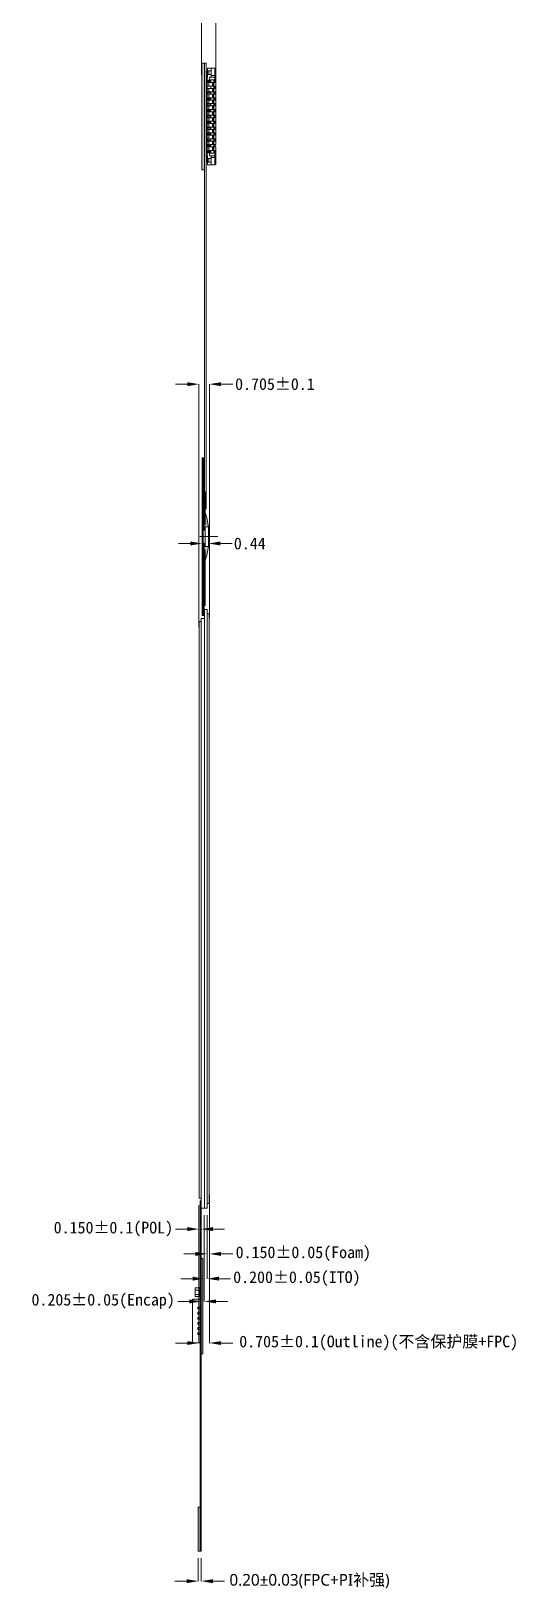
# Model space of a CAD drawing. Header units: millimetres. Extents: x -19 to 3409, y 490 to 920.
# Drawn here: x 2501.1 to 2534.2, y 721.3 to 827.8 of the extents above; entities that cross this region are included whole.
import ezdxf
from ezdxf.lldxf.tags import DXFTag

# ---------------------------------------------------------------- set-up
doc = ezdxf.new("R2010")
doc.units = ezdxf.units.MM
doc.layers.get('0').update_dxf_attribs({"lineweight": 5})
doc.layers.get('Defpoints').update_dxf_attribs({"lineweight": 5})
for name, color, linetype, lineweight in [('COF', 4, 'Continuous', 5), ('COF-IC', 2, 'Continuous', 5), ('Component', 1, 'Continuous', 5), ('DIM', 3, 'Continuous', 5), ('Encap', 210, 'Continuous', 5), ('ITO', 2, 'Continuous', 5), ('MFPC', 50, 'Continuous', 5), ('POL', 202, 'Continuous', 5), ('TAPE', 90, 'Continuous', 5), ('TAPE-Foam', 32, 'Continuous', 5), ('TFPC', 50, 'Continuous', 5)]:
    doc.layers.add(name, color=color, linetype=linetype, lineweight=lineweight)
doc.styles.add('汉字', font='')
doc.styles.get('汉字').set_extended_font_data('SimSun')
tags = doc.linetypes.add('CENTER', pattern=[0.6, 0.375, -0.075, 0.075, -0.075]).pattern_tags.tags
tags[10:11] = [DXFTag(74, 4), DXFTag(75, 0), DXFTag(340, '0'), DXFTag(46, 1.0), DXFTag(50, 0.0), DXFTag(44, 0.0), DXFTag(45, 0.0)]
tags[8:9] = [DXFTag(74, 4), DXFTag(75, 0), DXFTag(340, '0'), DXFTag(46, 1.0), DXFTag(50, 0.0), DXFTag(44, 0.0), DXFTag(45, 0.0)]
tags[6:7] = [DXFTag(74, 4), DXFTag(75, 0), DXFTag(340, '0'), DXFTag(46, 1.0), DXFTag(50, 0.0), DXFTag(44, 0.0), DXFTag(45, 0.0)]
tags[4:5] = [DXFTag(74, 4), DXFTag(75, 0), DXFTag(340, '0'), DXFTag(46, 1.0), DXFTag(50, 0.0), DXFTag(44, 0.0), DXFTag(45, 0.0)]
doc.dimstyles.new('DIM', dxfattribs={"dimtxt": 0.8, "dimasz": 0.8, "dimexe": 0, "dimexo": 0.5, "dimgap": 0.11, "dimtad": 0, "dimzin": 1, "dimdsep": 46, "dimtxsty": '汉字', "dimcen": 0, "dimclrd": 256, "dimclre": 256, "dimclrt": 256, "dimadec": 0, "dimazin": 0, "dimtm": 1e-09, "dimtfac": 1, "dimtofl": 0, "dimtmove": 0, "dimatfit": 3, "dimfxl": 0, "dimlwd": 5, "dimlwe": 5, "dimarcsym": 0})

# ---------------------------------------------------------------- blocks, each defined once
blk = doc.blocks.new('*D86')
at = {"layer": 'Defpoints', "color": 0, "lineweight": 5, "transparency": 16777216}
for p in [(2512.56, 748.04), (2513.27, 748.77), (2513.27, 738.12)]:
    blk.add_point(p, dxfattribs=at)
at = {"layer": 'DIM', "lineweight": 5, "transparency": 16777216}
for p, q in [((2513.27, 748.27), (2513.27, 738.12)), ((2512.56, 747.54), (2512.56, 738.12)), ((2511.76, 738.12), (2510.96, 738.12)), ((2514.07, 738.12), (2514.87, 738.12))]:
    blk.add_line(p, q, dxfattribs=at)
for points in [[(2511.76, 738.25), (2511.76, 737.99), (2512.56, 738.12)], [(2514.07, 738.25), (2514.07, 737.99), (2513.27, 738.12)]]:
    blk.add_solid(points, dxfattribs=at)
at = {"layer": 'DIM', "lineweight": 5, "transparency": 16777216, "insert": (2524.84, 738.12), "char_height": 0.8, "attachment_point": 5, "style": '汉字'}
blk.add_mtext('0.705±0.1(Outline)(不含保护膜+FPC)', dxfattribs=at)
blk = doc.blocks.new('*D87')
at = {"layer": 'Defpoints', "color": 0, "lineweight": 5, "transparency": 16777216}
for p in [(2512.92, 747.36), (2513.12, 747.36), (2512.92, 742.52)]:
    blk.add_point(p, dxfattribs=at)
at = {"layer": 'DIM', "lineweight": 5, "transparency": 16777216}
for p, q in [((2512.92, 746.86), (2512.92, 742.52)), ((2513.12, 746.86), (2513.12, 742.52)), ((2512.12, 742.52), (2511.32, 742.52)), ((2513.92, 742.52), (2514.72, 742.52))]:
    blk.add_line(p, q, dxfattribs=at)
for points in [[(2512.12, 742.66), (2512.12, 742.39), (2512.92, 742.52)], [(2513.92, 742.66), (2513.92, 742.39), (2513.12, 742.52)]]:
    blk.add_solid(points, dxfattribs=at)
at = {"layer": 'DIM', "lineweight": 5, "transparency": 16777216, "insert": (2519.25, 742.52), "char_height": 0.8, "attachment_point": 5, "style": '汉字'}
blk.add_mtext('0.200±0.05(ITO)', dxfattribs=at)
blk = doc.blocks.new('*D88')
at = {"layer": 'Defpoints', "color": 0, "lineweight": 5, "transparency": 16777216}
for p in [(2512.56, 748.04), (2512.71, 748.04), (2512.71, 745.91)]:
    blk.add_point(p, dxfattribs=at)
at = {"layer": 'DIM', "lineweight": 5, "transparency": 16777216}
for p, q in [((2512.56, 747.54), (2512.56, 745.91)), ((2512.71, 747.54), (2512.71, 745.91)), ((2511.76, 745.91), (2510.96, 745.91)), ((2513.51, 745.91), (2514.31, 745.91))]:
    blk.add_line(p, q, dxfattribs=at)
for points in [[(2511.76, 746.05), (2511.76, 745.78), (2512.56, 745.91)], [(2513.51, 746.05), (2513.51, 745.78), (2512.71, 745.91)]]:
    blk.add_solid(points, dxfattribs=at)
at = {"layer": 'DIM', "lineweight": 5, "transparency": 16777216, "insert": (2506.71, 745.91), "char_height": 0.8, "attachment_point": 5, "style": '汉字'}
blk.add_mtext('0.150±0.1(POL)', dxfattribs=at)
blk = doc.blocks.new('*D82')
at = {"layer": 'Defpoints', "color": 0, "lineweight": 5, "transparency": 16777216}
for p in [(2513.12, 747.36), (2513.27, 747.66), (2513.27, 744.22)]:
    blk.add_point(p, dxfattribs=at)
at = {"layer": 'DIM', "lineweight": 5, "transparency": 16777216}
for p, q in [((2513.12, 746.86), (2513.12, 744.22)), ((2513.27, 747.16), (2513.27, 744.22)), ((2512.32, 744.22), (2511.52, 744.22)), ((2514.07, 744.22), (2514.87, 744.22))]:
    blk.add_line(p, q, dxfattribs=at)
for points in [[(2512.32, 744.35), (2512.32, 744.08), (2513.12, 744.22)], [(2514.07, 744.35), (2514.07, 744.08), (2513.27, 744.22)]]:
    blk.add_solid(points, dxfattribs=at)
at = {"layer": 'DIM', "lineweight": 5, "transparency": 16777216, "insert": (2519.69, 744.22), "char_height": 0.8, "attachment_point": 5, "style": '汉字'}
blk.add_mtext('0.150±0.05(Foam)', dxfattribs=at)
blk = doc.blocks.new('*D83')
at = {"layer": 'Defpoints', "color": 0, "lineweight": 5, "transparency": 16777216}
for p in [(2512.71, 747.36), (2512.92, 747.36), (2512.71, 740.97)]:
    blk.add_point(p, dxfattribs=at)
at = {"layer": 'DIM', "lineweight": 5, "transparency": 16777216}
for p, q in [((2512.71, 746.86), (2512.71, 740.97)), ((2512.92, 746.86), (2512.92, 740.97)), ((2511.91, 740.97), (2511.11, 740.97)), ((2513.72, 740.97), (2514.52, 740.97))]:
    blk.add_line(p, q, dxfattribs=at)
for points in [[(2511.91, 741.1), (2511.91, 740.83), (2512.71, 740.97)], [(2513.72, 741.1), (2513.72, 740.83), (2512.92, 740.97)]]:
    blk.add_solid(points, dxfattribs=at)
at = {"layer": 'DIM', "lineweight": 5, "transparency": 16777216, "insert": (2506.01, 740.97), "char_height": 0.8, "attachment_point": 5, "style": '汉字'}
blk.add_mtext('0.205±0.05(Encap)', dxfattribs=at)
blk = doc.blocks.new('*D84')
at = {"layer": 'Defpoints', "color": 0, "lineweight": 5, "transparency": 16777216}
for p in [(2513.22, 792.8), (2512.77, 792.3), (2513.22, 792.25)]:
    blk.add_point(p, dxfattribs=at)
at = {"layer": 'DIM', "lineweight": 5, "transparency": 16777216}
for p, q in [((2511.97, 792.8), (2511.17, 792.8)), ((2512.77, 792.8), (2512.77, 792.8)), ((2513.22, 792.75), (2513.22, 792.8)), ((2514.02, 792.8), (2514.82, 792.8))]:
    blk.add_line(p, q, dxfattribs=at)
for points in [[(2511.97, 792.94), (2511.97, 792.67), (2512.77, 792.8)], [(2514.02, 792.94), (2514.02, 792.67), (2513.22, 792.8)]]:
    blk.add_solid(points, dxfattribs=at)
at = {"layer": 'DIM', "lineweight": 5, "transparency": 16777216, "insert": (2516.03, 792.8), "char_height": 0.8, "attachment_point": 5, "style": '汉字'}
blk.add_mtext('0.44', dxfattribs=at)
blk = doc.blocks.new('R151ASM-001-PNL-V01-B')
at = {"layer": 'Encap', "lineweight": 5}
for p in [(1232.85, -157.76), (1233.06, -117.45)]:
    blk.add_line(p, (1232.85, -117.45), dxfattribs=at)
at = {"layer": 'Encap', "linetype": 'Continuous', "lineweight": 5}
blk.add_line((1233.06, -157.76), (1232.85, -157.76), dxfattribs=at)
at = {"layer": 'ITO', "lineweight": 5}
for p, q in [((1233.26, -117.45), (1233.06, -117.45)), ((1233.06, -117.45), (1233.06, -158.38)), ((1233.26, -158.38), (1233.26, -117.45)), ((1233.26, -158.38), (1233.06, -158.38))]:
    blk.add_line(p, q, dxfattribs=at)
blk = doc.blocks.new('R151ASM-001-PNLA-V01-B')
at = {"layer": 'POL', "lineweight": 5}
for p, q in [((1731.52, -157.47), (1731.52, -118.03)), ((1731.67, -118.03), (1731.52, -118.03)), ((1731.67, -157.47), (1731.52, -157.47))]:
    blk.add_line(p, q, dxfattribs=at)
at = {"layer": 'ITO', "lineweight": 5}
blk.add_blockref('R151ASM-001-PNL-V01-B', (498.82, 0.1), dxfattribs=at)
blk = doc.blocks.new('R143ASM-001-COF-V01-B')
at = {"layer": 'COF', "lineweight": 5}
h = blk.add_hatch(dxfattribs=at)
h.set_pattern_fill('CROSS', color=256, scale=0.005)
h.paths.add_polyline_path([(1471.64, -141.18), (1471.64, -141.88), (1471.57, -141.88), (1471.57, -142.2), (1471.64, -142.2), (1471.64, -142.13), (1471.87, -142.13, 0.029231)])
h.paths.add_polyline_path([(1471.64, -143.73), (1471.64, -144.44, 0.029231), (1471.87, -143.48), (1471.64, -143.48), (1471.64, -143.42), (1471.57, -143.42), (1471.57, -143.73)])
for p, q in [((1471.43, -137.42), (1471.5, -137.42)), ((1471.43, -148.2), (1471.43, -137.42)), ((1471.5, -137.42), (1471.5, -148.2)), ((1471.5, -148.2), (1471.43, -148.2))]:
    blk.add_line(p, q, dxfattribs=at)
at = {"layer": 'COF', "color": 2, "lineweight": 5}
for p, q in [((1471.57, -137.42), (1471.5, -137.42)), ((1471.57, -142.35), (1471.57, -137.42)), ((1471.5, -142.35), (1471.57, -142.35)), ((1471.5, -143.26), (1471.57, -143.26)), ((1471.57, -143.26), (1471.57, -148.2)), ((1471.57, -148.2), (1471.5, -148.2))]:
    blk.add_line(p, q, dxfattribs=at)
at = {"layer": 'COF', "color": 5, "lineweight": 5}
for p, q in [((1471.64, -138.09), (1471.57, -138.09)), ((1471.64, -141.88), (1471.64, -138.09)), ((1471.57, -141.88), (1471.64, -141.88)), ((1471.57, -143.73), (1471.64, -143.73)), ((1471.64, -143.73), (1471.64, -145.88)), ((1471.64, -145.88), (1471.57, -145.88))]:
    blk.add_line(p, q, dxfattribs=at)
at = {"layer": 'COF', "lineweight": 5}
for points in [[(1471.87, -142.13, 0.029231), (1471.64, -141.18)], [(1471.87, -143.48, -0.029231), (1471.64, -144.44)]]:
    blk.add_lwpolyline(points, format="xyb", dxfattribs=at)
at = {"layer": 'COF', "color": 1, "linetype": 'CENTER', "lineweight": 5}
blk.add_lwpolyline([(1472.51, -142.81), (1471.28, -142.81)], dxfattribs=at)
at = {"layer": 'COF-IC', "lineweight": 5}
for p, q in [((1471.64, -142.2), (1471.57, -142.2)), ((1471.57, -142.2), (1471.57, -142.34)), ((1471.57, -142.34), (1471.64, -142.34)), ((1471.87, -142.13), (1471.64, -142.13)), ((1471.64, -142.13), (1471.64, -143.48)), ((1471.64, -142.34), (1471.64, -142.2)), ((1471.87, -143.48), (1471.87, -142.13)), ((1471.57, -143.28), (1471.64, -143.28)), ((1471.57, -143.42), (1471.57, -143.28)), ((1471.64, -143.42), (1471.57, -143.42)), ((1471.64, -143.28), (1471.64, -143.42)), ((1471.64, -143.48), (1471.87, -143.48))]:
    blk.add_line(p, q, dxfattribs=at)
blk = doc.blocks.new('R151ASM-001-Form-V01-B')
at = {"layer": 'TAPE', "color": 32, "lineweight": 5}
blk.add_line((1981.47, -119.25), (1981.47, -159.57), dxfattribs=at)
at = {"layer": 'TAPE-Foam', "linetype": 'Continuous', "lineweight": 5}
for p, q in [((1981.62, -119.25), (1981.47, -119.25)), ((1981.62, -159.57), (1981.62, -119.25))]:
    blk.add_line(p, q, dxfattribs=at)
at = {"layer": 'TAPE-Foam', "lineweight": 5}
blk.add_line((1981.62, -159.57), (1981.47, -159.57), dxfattribs=at)
blk = doc.blocks.new('*D85')
at = {"layer": 'Defpoints', "color": 0, "lineweight": 5, "transparency": 16777216}
for p in [(2513.27, 803.7), (2512.56, 786.59), (2513.27, 787.21)]:
    blk.add_point(p, dxfattribs=at)
at = {"layer": 'DIM', "lineweight": 5, "transparency": 16777216}
for p, q in [((2511.76, 803.7), (2510.96, 803.7)), ((2512.56, 787.09), (2512.56, 803.7)), ((2513.27, 787.71), (2513.27, 803.7)), ((2514.07, 803.7), (2514.87, 803.7))]:
    blk.add_line(p, q, dxfattribs=at)
for points in [[(2511.76, 803.83), (2511.76, 803.56), (2512.56, 803.7)], [(2514.07, 803.83), (2514.07, 803.56), (2513.27, 803.7)]]:
    blk.add_solid(points, dxfattribs=at)
at = {"layer": 'DIM', "lineweight": 5, "transparency": 16777216, "insert": (2517.75, 803.7), "char_height": 0.8, "attachment_point": 5, "style": '汉字'}
blk.add_mtext('0.705±0.1', dxfattribs=at)
blk = doc.blocks.new('*D89')
at = {"layer": 'Defpoints', "color": 0, "lineweight": 5, "transparency": 16777216}
for p in [(2513.7, 830.15), (2513.7, 824.74), (2512.74, 824.34)]:
    blk.add_point(p, dxfattribs=at)
at = {"layer": 'DIM', "lineweight": 5, "transparency": 16777216}
for p, q in [((2511.94, 830.15), (2511.14, 830.15)), ((2512.74, 824.84), (2512.74, 830.15)), ((2513.7, 825.24), (2513.7, 830.15)), ((2514.5, 830.15), (2515.3, 830.15))]:
    blk.add_line(p, q, dxfattribs=at)
for points in [[(2511.94, 830.28), (2511.94, 830.01), (2512.74, 830.15)], [(2514.5, 830.28), (2514.5, 830.01), (2513.7, 830.15)]]:
    blk.add_solid(points, dxfattribs=at)
at = {"layer": 'DIM', "lineweight": 5, "transparency": 16777216, "insert": (2518.21, 830.15), "char_height": 0.8, "attachment_point": 5, "style": '汉字'}
blk.add_mtext('0.96%%P0.05', dxfattribs=at)
blk = doc.blocks.new('R151ASM-003-MFPC-V01-B')
at = {"layer": 'MFPC', "lineweight": 5}
h = blk.add_hatch(color=4, dxfattribs=at)
h.dxf.hatch_style = 1
h.paths.add_polyline_path([(-0.2, 23.19), (0, 23.19), (0, 30.49), (-0.2, 30.49)])
for p, q in [((0, 30.49), (-0.2, 30.49)), ((-0.2, 30.49), (-0.2, 23.19)), ((0.19, 29.93), (0.1, 29.93)), ((0.1, 29.93), (0.1, 29.75)), ((0.18, 29.75), (0.18, 29.93)), ((0.19, 30.14), (0.71, 30.14)), ((0.19, 30.14), (0.19, 29.54)), ((0.19, 29.96), (0.44, 29.96)), ((0.3, 29.96), (0.3, 29.72)), ((0.44, 30.14), (0.44, 29.54)), ((0.76, 30.09), (0.71, 30.14)), ((0.71, 30.14), (0.71, 29.34)), ((0.76, 30.09), (0.76, 29.34)), ((0.1, 29.75), (0.19, 29.75)), ((0.1, 29.13), (0.18, 29.13)), ((0.1, 28.95), (0.1, 29.13)), ((0.18, 28.95), (0.1, 28.95)), ((0.19, 29.64), (0.14, 29.64)), ((0.14, 29.64), (0.14, 29.13)), ((0.14, 29.54), (0.19, 29.54)), ((0.14, 28.73), (0.14, 28.95)), ((0.18, 29.54), (0.18, 24.14)), ((0.18, 29.32), (0.43, 29.32)), ((0.18, 29.28), (0.43, 29.28)), ((0.43, 29.2), (0.18, 29.2)), ((0.76, 29.16), (0.18, 29.16)), ((0.18, 28.92), (0.76, 28.92)), ((0.44, 29.72), (0.19, 29.72)), ((0.3, 29.16), (0.3, 28.92)), ((0.71, 29.54), (0.33, 29.54)), ((0.33, 29.54), (0.33, 29.34)), ((0.33, 29.34), (0.76, 29.34)), ((0.43, 29.32), (0.43, 29.16)), ((0.43, 28.92), (0.43, 28.76)), ((0.44, 29.64), (0.71, 29.64)), ((0.55, 28.92), (0.55, 29.16)), ((0.56, 28.92), (0.56, 29.16)), ((0.57, 28.92), (0.57, 29.16)), ((0.64, 29.16), (0.64, 29.34)), ((0.64, 28.92), (0.64, 29.16)), ((0.64, 28.92), (0.64, 28.76)), ((0.66, 29.16), (0.66, 29.34)), ((0.66, 28.92), (0.66, 28.76)), ((0.71, 29.64), (0.76, 29.66)), ((0.71, 29.54), (0.76, 29.56)), ((0.73, 29.16), (0.73, 29.34)), ((0.73, 28.92), (0.73, 28.76)), ((0.76, 29.34), (0.76, 29.16)), ((0.76, 29.16), (0.76, 28.92)), ((0.76, 28.92), (0.76, 28.76)), ((0.1, 28.73), (0.18, 28.73)), ((0.1, 28.73), (0.1, 28.55)), ((0.18, 28.55), (0.1, 28.55)), ((0.1, 28.33), (0.18, 28.33)), ((0.1, 28.33), (0.1, 28.15)), ((0.18, 28.15), (0.1, 28.15)), ((0.1, 27.93), (0.18, 27.93)), ((0.1, 27.93), (0.1, 27.75)), ((0.18, 27.75), (0.1, 27.75)), ((0.14, 28.33), (0.14, 28.55)), ((0.14, 27.93), (0.14, 28.15)), ((0.14, 27.53), (0.14, 27.75)), ((0.76, 28.76), (0.18, 28.76)), ((0.18, 28.52), (0.76, 28.52)), ((0.18, 28.48), (0.43, 28.48)), ((0.43, 28.4), (0.18, 28.4)), ((0.76, 28.36), (0.18, 28.36)), ((0.18, 28.12), (0.76, 28.12)), ((0.18, 28.08), (0.43, 28.08)), ((0.43, 28), (0.18, 28)), ((0.76, 27.96), (0.18, 27.96)), ((0.18, 27.72), (0.76, 27.72)), ((0.3, 28.52), (0.3, 28.76)), ((0.3, 28.12), (0.3, 28.36)), ((0.3, 27.72), (0.3, 27.96)), ((0.43, 28.52), (0.43, 28.36)), ((0.43, 28.12), (0.43, 27.96)), ((0.43, 27.72), (0.43, 27.56)), ((0.55, 28.76), (0.55, 28.52)), ((0.55, 28.36), (0.55, 28.12)), ((0.55, 27.96), (0.55, 27.72)), ((0.56, 28.76), (0.56, 28.52)), ((0.56, 28.36), (0.56, 28.12)), ((0.56, 27.96), (0.56, 27.72)), ((0.57, 28.76), (0.57, 28.52)), ((0.57, 28.36), (0.57, 28.12)), ((0.57, 27.96), (0.57, 27.72)), ((0.64, 28.76), (0.64, 28.52)), ((0.64, 28.52), (0.64, 28.36)), ((0.64, 28.36), (0.64, 28.12)), ((0.64, 28.12), (0.64, 27.96)), ((0.64, 27.96), (0.64, 27.72)), ((0.64, 27.72), (0.64, 27.56)), ((0.66, 28.52), (0.66, 28.36)), ((0.66, 28.12), (0.66, 27.96)), ((0.66, 27.72), (0.66, 27.56)), ((0.73, 28.52), (0.73, 28.36)), ((0.73, 28.12), (0.73, 27.96)), ((0.73, 27.72), (0.73, 27.56)), ((0.76, 28.76), (0.76, 28.52)), ((0.76, 28.52), (0.76, 28.36)), ((0.76, 28.36), (0.76, 28.12)), ((0.76, 28.12), (0.76, 27.96)), ((0.76, 27.96), (0.76, 27.72)), ((0.76, 27.72), (0.76, 27.56)), ((0.1, 27.53), (0.18, 27.53)), ((0.1, 27.53), (0.1, 27.35)), ((0.18, 27.35), (0.1, 27.35)), ((0.1, 27.13), (0.1, 26.95)), ((0.1, 27.13), (0.18, 27.13)), ((0.18, 26.95), (0.1, 26.95)), ((0.1, 26.73), (0.1, 26.55)), ((0.1, 26.73), (0.18, 26.73)), ((0.14, 27.13), (0.14, 27.35)), ((0.14, 26.73), (0.14, 26.95)), ((0.18, 27.68), (0.43, 27.68)), ((0.43, 27.6), (0.18, 27.6)), ((0.76, 27.56), (0.18, 27.56)), ((0.18, 27.32), (0.76, 27.32)), ((0.18, 27.28), (0.43, 27.28)), ((0.43, 27.2), (0.18, 27.2)), ((0.76, 27.16), (0.18, 27.16)), ((0.18, 26.92), (0.76, 26.92)), ((0.18, 26.88), (0.43, 26.88)), ((0.43, 26.8), (0.18, 26.8)), ((0.76, 26.76), (0.18, 26.76)), ((0.3, 27.32), (0.3, 27.56)), ((0.3, 26.92), (0.3, 27.16)), ((0.3, 26.52), (0.3, 26.76)), ((0.43, 27.32), (0.43, 27.16)), ((0.43, 26.92), (0.43, 26.76)), ((0.55, 27.56), (0.55, 27.32)), ((0.55, 27.16), (0.55, 26.92)), ((0.55, 26.76), (0.55, 26.52)), ((0.56, 27.56), (0.56, 27.32)), ((0.56, 27.16), (0.56, 26.92)), ((0.56, 26.76), (0.56, 26.52)), ((0.57, 27.56), (0.57, 27.32)), ((0.57, 27.16), (0.57, 26.92)), ((0.57, 26.76), (0.57, 26.52)), ((0.64, 27.56), (0.64, 27.32)), ((0.64, 27.32), (0.64, 27.16)), ((0.64, 27.16), (0.64, 26.92)), ((0.64, 26.92), (0.64, 26.76)), ((0.64, 26.76), (0.64, 26.52)), ((0.66, 27.32), (0.66, 27.16)), ((0.66, 26.92), (0.66, 26.76)), ((0.73, 27.32), (0.73, 27.16)), ((0.73, 26.92), (0.73, 26.76)), ((0.76, 27.56), (0.76, 27.32)), ((0.76, 27.32), (0.76, 27.16)), ((0.76, 27.16), (0.76, 26.92)), ((0.76, 26.92), (0.76, 26.76)), ((0.76, 26.76), (0.76, 26.52)), ((0.18, 26.55), (0.1, 26.55)), ((0.1, 26.33), (0.1, 26.15)), ((0.1, 26.33), (0.18, 26.33)), ((0.18, 26.15), (0.1, 26.15)), ((0.1, 25.93), (0.1, 25.75)), ((0.1, 25.93), (0.18, 25.93)), ((0.18, 25.75), (0.1, 25.75)), ((0.14, 26.33), (0.14, 26.55)), ((0.14, 25.93), (0.14, 26.15)), ((0.14, 25.53), (0.14, 25.75)), ((0.18, 26.52), (0.76, 26.52)), ((0.18, 26.48), (0.43, 26.48)), ((0.43, 26.4), (0.18, 26.4)), ((0.76, 26.36), (0.18, 26.36)), ((0.18, 26.12), (0.76, 26.12)), ((0.18, 26.08), (0.43, 26.08)), ((0.43, 26), (0.18, 26)), ((0.76, 25.96), (0.18, 25.96)), ((0.18, 25.72), (0.76, 25.72)), ((0.18, 25.68), (0.43, 25.68)), ((0.43, 25.6), (0.18, 25.6)), ((0.3, 26.12), (0.3, 26.36)), ((0.3, 25.72), (0.3, 25.96)), ((0.43, 26.52), (0.43, 26.36)), ((0.43, 26.12), (0.43, 25.96)), ((0.43, 25.72), (0.43, 25.56)), ((0.55, 26.36), (0.55, 26.12)), ((0.55, 25.96), (0.55, 25.72)), ((0.56, 26.36), (0.56, 26.12)), ((0.56, 25.96), (0.56, 25.72)), ((0.57, 26.36), (0.57, 26.12)), ((0.57, 25.96), (0.57, 25.72)), ((0.64, 26.52), (0.64, 26.36)), ((0.64, 26.36), (0.64, 26.12)), ((0.64, 26.12), (0.64, 25.96)), ((0.64, 25.96), (0.64, 25.72)), ((0.64, 25.72), (0.64, 25.56)), ((0.66, 26.52), (0.66, 26.36)), ((0.66, 26.12), (0.66, 25.96)), ((0.66, 25.72), (0.66, 25.56)), ((0.73, 26.52), (0.73, 26.36)), ((0.73, 26.12), (0.73, 25.96)), ((0.73, 25.72), (0.73, 25.56)), ((0.76, 26.52), (0.76, 26.36)), ((0.76, 26.36), (0.76, 26.12)), ((0.76, 26.12), (0.76, 25.96)), ((0.76, 25.96), (0.76, 25.72)), ((0.76, 25.72), (0.76, 25.56)), ((0.1, 25.53), (0.1, 25.35)), ((0.1, 25.53), (0.18, 25.53)), ((0.18, 25.35), (0.1, 25.35)), ((0.1, 25.13), (0.1, 24.95)), ((0.1, 25.13), (0.18, 25.13)), ((0.18, 24.95), (0.1, 24.95)), ((0.1, 24.73), (0.1, 24.55)), ((0.1, 24.73), (0.18, 24.73)), ((0.18, 24.55), (0.1, 24.55)), ((0.14, 25.13), (0.14, 25.35)), ((0.14, 24.73), (0.14, 24.95)), ((0.14, 24.73), (0.14, 24.95)), ((0.14, 24.55), (0.14, 24.04)), ((0.76, 25.56), (0.18, 25.56)), ((0.18, 25.32), (0.76, 25.32)), ((0.18, 25.28), (0.43, 25.28)), ((0.43, 25.2), (0.18, 25.2)), ((0.76, 25.16), (0.18, 25.16)), ((0.18, 24.92), (0.76, 24.92)), ((0.18, 24.88), (0.43, 24.88)), ((0.43, 24.8), (0.18, 24.8)), ((0.76, 24.76), (0.18, 24.76)), ((0.18, 24.52), (0.76, 24.52)), ((0.3, 25.32), (0.3, 25.56)), ((0.3, 24.92), (0.3, 25.16)), ((0.3, 24.52), (0.3, 24.76)), ((0.43, 25.32), (0.43, 25.16)), ((0.43, 24.92), (0.43, 24.76)), ((0.43, 24.52), (0.43, 24.36)), ((0.55, 25.56), (0.55, 25.32)), ((0.55, 25.16), (0.55, 24.92)), ((0.55, 24.76), (0.55, 24.52)), ((0.56, 25.56), (0.56, 25.32)), ((0.56, 25.16), (0.56, 24.92)), ((0.56, 24.76), (0.56, 24.52)), ((0.57, 25.56), (0.57, 25.32)), ((0.57, 25.16), (0.57, 24.92)), ((0.57, 24.76), (0.57, 24.52)), ((0.64, 25.56), (0.64, 25.32)), ((0.64, 25.32), (0.64, 25.16)), ((0.64, 25.16), (0.64, 24.92)), ((0.64, 24.76), (0.64, 24.92)), ((0.64, 24.76), (0.64, 24.52)), ((0.64, 24.34), (0.64, 24.52)), ((0.66, 25.32), (0.66, 25.16)), ((0.66, 24.92), (0.66, 24.76)), ((0.66, 24.34), (0.66, 24.52)), ((0.73, 25.32), (0.73, 25.16)), ((0.73, 24.92), (0.73, 24.76)), ((0.73, 24.34), (0.73, 24.52)), ((0.76, 25.56), (0.76, 25.32)), ((0.76, 25.32), (0.76, 25.16)), ((0.76, 25.16), (0.76, 24.92)), ((0.76, 24.76), (0.76, 24.52)), ((0.76, 24.52), (0.76, 24.34)), ((0.1, 23.93), (0.1, 23.75)), ((0.19, 23.93), (0.1, 23.93)), ((0.1, 23.75), (0.19, 23.75)), ((0.14, 24.14), (0.19, 24.14)), ((0.14, 24.04), (0.19, 24.04)), ((0.18, 24.48), (0.43, 24.48)), ((0.43, 24.4), (0.18, 24.4)), ((0.43, 24.36), (0.18, 24.36)), ((0.18, 23.75), (0.18, 23.93)), ((0.19, 23.54), (0.19, 24.14)), ((0.44, 23.96), (0.19, 23.96)), ((0.44, 23.72), (0.19, 23.72)), ((0.71, 23.54), (0.19, 23.54)), ((0.3, 23.96), (0.3, 23.72)), ((0.33, 24.34), (0.33, 24.14)), ((0.33, 24.34), (0.76, 24.34)), ((0.33, 24.14), (0.71, 24.14)), ((0.44, 24.14), (0.44, 23.54)), ((0.44, 24.04), (0.71, 24.04)), ((0.71, 24.34), (0.71, 23.54)), ((0.71, 24.14), (0.76, 24.12)), ((0.71, 24.04), (0.76, 24.02)), ((0.71, 23.54), (0.76, 23.59)), ((0.76, 24.34), (0.76, 23.59)), ((-0.2, 23.19), (0, 23.19))]:
    blk.add_line(p, q, dxfattribs=at)
blk.add_lwpolyline([(0, 30.49), (0, 0), (0.1, 0), (0.1, 30.49)], close=True, dxfattribs=at)
blk = doc.blocks.new('*D115')
at = {"layer": 'Defpoints', "color": 0, "lineweight": 5, "transparency": 16777216}
for p in [(-0.2, -23.93), (0, -23.93), (-0.2, -26)]:
    blk.add_point(p, dxfattribs=at)
at = {"layer": 'DIM', "lineweight": 5, "transparency": 16777216}
for p, q in [((-0.2, -24.43), (-0.2, -26)), ((0, -24.43), (0, -26)), ((-1, -26), (-1.8, -26)), ((0.8, -26), (1.6, -26))]:
    blk.add_line(p, q, dxfattribs=at)
for points in [[(-1, -25.87), (-1, -26.14), (-0.2, -26)], [(0.8, -25.87), (0.8, -26.14), (0, -26)]]:
    blk.add_solid(points, dxfattribs=at)
at = {"layer": 'DIM', "lineweight": 5, "transparency": 16777216, "insert": (7.4, -26), "char_height": 0.8, "attachment_point": 5, "style": '汉字'}
blk.add_mtext('{\\fMicrosoft YaHei|b0|i0|c134|p34;0.20±0.03\\fMicrosoft YaHei|b0|i0|c0|p34;(FPC+PI\\fMicrosoft YaHei|b0|i0|c134|p34;补强\\fMicrosoft YaHei|b0|i0|c0|p34;)}', dxfattribs=at)
blk = doc.blocks.new('CST918-B')
at = {"layer": 'Component', "color": 2, "lineweight": 0}
for p, q in [((1002.06, 212.27), (1002.06, 215.27)), ((1002.06, 215.27), (1002.59, 215.27)), ((1002.59, 215.27), (1002.59, 212.27)), ((1002.59, 212.27), (1002.06, 212.27))]:
    blk.add_line(p, q, dxfattribs=at)
at = {"layer": 'Component', "color": 1, "linetype": 'CENTER', "lineweight": 5}
for p, q in [((1002.06, 214.71), (1002.21, 214.71)), ((1002.06, 214.59), (1002.21, 214.59)), ((1002.06, 214.36), (1002.21, 214.36)), ((1002.06, 214.24), (1002.21, 214.24)), ((1002.21, 214.71), (1002.21, 214.59)), ((1002.21, 214.36), (1002.21, 214.24)), ((1002.06, 214.01), (1002.21, 214.01)), ((1002.06, 213.89), (1002.21, 213.89)), ((1002.06, 213.66), (1002.21, 213.66)), ((1002.06, 213.54), (1002.21, 213.54)), ((1002.06, 213.31), (1002.21, 213.31)), ((1002.06, 213.19), (1002.21, 213.19)), ((1002.21, 214.01), (1002.21, 213.89)), ((1002.21, 213.66), (1002.21, 213.54)), ((1002.21, 213.31), (1002.21, 213.19)), ((1002.06, 212.96), (1002.21, 212.96)), ((1002.06, 212.84), (1002.21, 212.84)), ((1002.21, 212.96), (1002.21, 212.84))]:
    blk.add_line(p, q, dxfattribs=at)
blk = doc.blocks.new('R151ASM-003-TFPC-V01-B')
at = {"layer": 'TFPC', "lineweight": 5}
h = blk.add_hatch(color=4, dxfattribs=at)
h.dxf.hatch_style = 1
h.paths.add_polyline_path([(0.1, -3.945), (0, -3.945), (0, -10.445), (0.1, -10.445)])
h = blk.add_hatch(color=32, dxfattribs=at)
h.dxf.hatch_style = 1
h.paths.add_polyline_path([(-0.08, -20.94), (-0.2, -20.94), (-0.2, -23.94), (-0.08, -23.94)])
at = {"layer": 'TFPC', "color": 2, "lineweight": 5}
for points in [[(-0.08, -23.94), (-0.08, 0), (0, 0), (0, -23.94), (-0.2, -23.94), (-0.2, -20.94), (-0.08, -20.94)], [(-0.41, -6.091), (-0.11, -6.091)], [(-0.41, -6.391), (-0.11, -6.391)]]:
    blk.add_lwpolyline(points, dxfattribs=at)
at = {"layer": 'TFPC', "color": 4, "lineweight": 5}
blk.add_lwpolyline([(0, -3.945), (0.1, -3.945), (0.1, -10.445), (0, -10.445)], dxfattribs=at)
at = {"layer": 'TFPC', "color": 2, "lineweight": 5}
blk.add_lwpolyline([(-0.11, -5.941), (-0.41, -5.941), (-0.41, -6.541), (-0.11, -6.541)], close=True, dxfattribs=at)
at = {"layer": 'Component', "color": 2, "lineweight": 5, "xscale": -1}
blk.add_blockref('CST918-B', (1001.982, -221.975), dxfattribs=at)
at = {"layer": 'DIM', "lineweight": 5}
dim = blk.add_linear_dim(base=(-0.2, -26.003), p1=(0, -23.934), p2=(-0.2, -23.934), angle=180, text='{\\fMicrosoft YaHei|b0|i0|c134|p34;<>\\fMicrosoft YaHei|b0|i0|c0|p34;(FPC+PI\\fMicrosoft YaHei|b0|i0|c134|p34;补强\\fMicrosoft YaHei|b0|i0|c0|p34;)}', dimstyle='DIM', override={"dimtol": 1, "dimtp": 0.03, "dimtm": 0.03}, dxfattribs=at)
dim.commit()
dim.dimension.update_dxf_attribs({"geometry": '*D115', "text_midpoint": (7.396, -26.003), "dimtype": 160})

msp = doc.modelspace()

# ---------------------------------------------------------------- linework, layer by layer
at = {"layer": 'MFPC', "lineweight": 5}
msp.add_line((2512.9429, 794.1352), (2513.0429, 794.1352), dxfattribs=at)

# ---------------------------------------------------------------- block references
at = {"lineweight": 5}
for name, p in [('R151ASM-003-MFPC-V01-B', (2512.9429, 795.1653)), ('R151ASM-003-TFPC-V01-B', (2512.7129, 747.8366))]:
    msp.add_blockref(name, p, dxfattribs=at)
at = {"layer": 'COF', "color": 2, "lineweight": 5, "xscale": -1, "rotation": 180}
msp.add_blockref('R143ASM-001-COF-V01-B', (1041.3463, 650.4645), dxfattribs=at)
at = {"layer": 'ITO', "color": 2, "lineweight": 5, "xscale": -1, "rotation": 180}
msp.add_blockref('R151ASM-001-PNLA-V01-B', (781.0469, 630.004), dxfattribs=at)
at = {"layer": 'TAPE-Foam', "lineweight": 5, "xscale": -1, "rotation": 180}
msp.add_blockref('R151ASM-001-Form-V01-B', (531.6457, 628.4106), dxfattribs=at)

# ---------------------------------------------------------------- dimensions: what is measured, and where the dimension line sits
at = {"layer": 'DIM', "lineweight": 5}
for base, p1, p2, text, override, picture, middle in [((2513.7024, 830.1476), (2512.7413, 824.3429), (2513.7024, 824.7421), '0.96%%P0.05', {"dimdec": 3, "dimtol": 1, "dimtp": 0.1, "dimtm": 0.1, "dimfxl": 0.8, "dimarcsym": 1}, '*D89', (2518.2102, 830.1476)), ((2513.2679, 738.1198), (2512.5629, 748.0366), (2513.2679, 748.7652), '<>(Outline)(不含保护膜+FPC)', {"dimdec": 3, "dimtol": 1, "dimtp": 0.1, "dimtm": 0.1, "dimfxl": 0.8, "dimarcsym": 1}, '*D86', (2524.8371, 738.1198)), ((2512.7129, 740.966), (2512.9179, 747.3566), (2512.7129, 747.3566), '<>(Encap)', {"dimdec": 3, "dimtol": 1, "dimtp": 0.05, "dimtm": 0.05, "dimfxl": 0.8, "dimarcsym": 1}, '*D83', (2506.0062, 740.966)), ((2513.2679, 744.2167), (2513.1179, 747.3566), (2513.2679, 747.6566), '<>(Foam)', {"dimdec": 3, "dimtol": 1, "dimtp": 0.05, "dimtm": 0.05, "dimfxl": 0.8, "dimarcsym": 1}, '*D82', (2519.6885, 744.2167))]:
    dim = msp.add_linear_dim(base=base, p1=p1, p2=p2, text=text, dimstyle='DIM', override=override, dxfattribs=at)
    dim.commit()
    dim.dimension.update_dxf_attribs({"geometry": picture, "text_midpoint": middle})
dim = msp.add_linear_dim(base=(2513.2679, 803.6958), p1=(2512.5629, 786.5871), p2=(2513.2679, 787.2071), dimstyle='DIM', override={"dimdec": 3, "dimtol": 1, "dimtp": 0.1, "dimtm": 0.1, "dimfxl": 0.8, "dimarcsym": 1}, dxfattribs=at)
dim.commit()
dim.dimension.update_dxf_attribs({"geometry": '*D85', "text_midpoint": (2517.7533, 803.6958)})
at = {"layer": 'DIM', "color": 255, "lineweight": 5}
dim = msp.add_linear_dim(base=(2513.2179, 792.8027), p1=(2512.7739, 792.305), p2=(2513.2179, 792.2541), dimstyle='DIM', override={"dimfxl": 0.8, "dimlwd": 5, "dimlwe": 5, "dimarcsym": 1}, dxfattribs=at)
dim.commit()
dim.dimension.update_dxf_attribs({"geometry": '*D84', "text_midpoint": (2516.0251, 792.8027)})
at = {"layer": 'DIM', "lineweight": 5}
for base, p1, p2, text, override, picture, middle in [((2512.7129, 745.9148), (2512.5629, 748.0366), (2512.7129, 748.0366), '<>(POL)', {"dimdec": 3, "dimtol": 1, "dimtp": 0.1, "dimtm": 0.1, "dimfxl": 0.8, "dimarcsym": 1}, '*D88', (2506.7143, 745.9148)), ((2512.9179, 742.5245), (2513.1179, 747.3566), (2512.9179, 747.3566), '<>(ITO)', {"dimdec": 3, "dimtol": 1, "dimtp": 0.05, "dimtm": 0.05, "dimfxl": 0.8, "dimarcsym": 1}, '*D87', (2519.2525, 742.5245))]:
    dim = msp.add_linear_dim(base=base, p1=p1, p2=p2, text=text, dimstyle='DIM', override=override, dxfattribs=at)
    dim.commit()
    dim.dimension.update_dxf_attribs({"geometry": picture, "text_midpoint": middle, "dimtype": 160})

doc.saveas('drawing.dxf')
